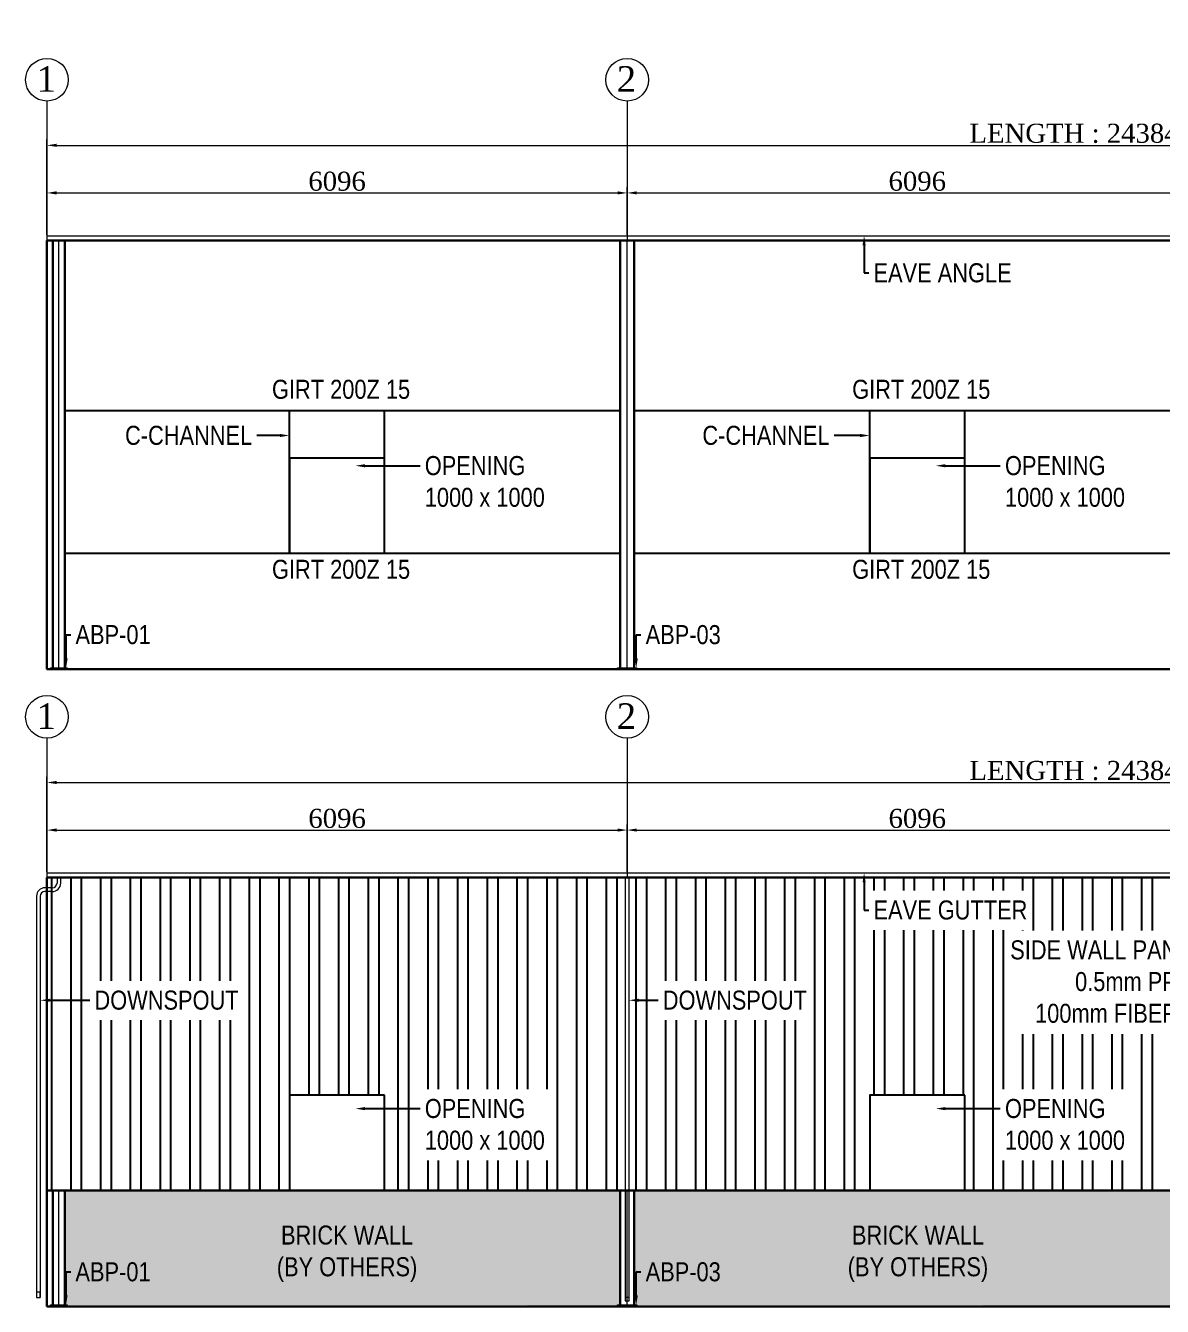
# Model space of a CAD drawing. Header units: millimetres. Extents: x 0 to 2669304, y -3314102 to 0.
# Drawn here: x 2398712 to 2410656, y -3184513 to -3171054 of the extents above; entities that cross this region are included whole.
import ezdxf
from ezdxf import colors
from ezdxf.entities.mleader import LeaderData, LeaderLine
from ezdxf.math import Vec2, Vec3

# ---------------------------------------------------------------- set-up
doc = ezdxf.new("R2010")
doc.units = ezdxf.units.MM
doc.header["$LTSCALE"] = 0.4
doc.header["$MEASUREMENT"] = 0
doc.header["$PDMODE"] = 34
doc.linetypes.add('CENTER', pattern=[2, 1.25, -0.25, 0.25, -0.25])
for name, color, linetype, lineweight in [('Base Plate', 114, 'Continuous', 20), ('brick HATCH', 23, 'Continuous', 5), ('Dim1', 147, 'Continuous', 20), ('EAVE GUTTER', 37, 'Continuous', 20), ('Grid', 202, 'CENTER', 18), ('Outer Line', 1, 'Continuous', 30)]:
    doc.layers.add(name, color=color, linetype=linetype, lineweight=lineweight)
for name, color, linetype in [('Purlan', 46, 'Continuous'), ('Thin', 6, 'Continuous'), ('Wall Panel', 76, 'Continuous')]:
    doc.layers.add(name, color=color, linetype=linetype)
doc.styles.add('style2', font='ARIALN.TTF')
doc.styles.add('TNROMAN', font='times.ttf')
doc.dimstyles.new('H.M.A', dxfattribs={"dimtxt": 37.0005, "dimasz": 20, "dimexe": 8, "dimexo": 10, "dimgap": 5, "dimtad": 3, "dimdec": 0, "dimrnd": 1, "dimzin": 0, "dimdsep": 46, "dimtxsty": 'style2', "dimcen": 0.09, "dimclrd": 152, "dimclre": 152, "dimclrt": 1, "dimadec": 0, "dimazin": 0, "dimtfac": 1, "dimtdec": 0, "dimtix": 1, "dimtmove": 1, "dimatfit": 3, "dimfxl": 0, "dimtolj": 1, "dimtzin": 0, "dimlwd": 5, "dimlwe": 5, "dimarcsym": 0})

# ---------------------------------------------------------------- blocks, each defined once
blk = doc.blocks.new('*D706')
at = {"layer": 'Defpoints', "color": 0, "linetype": 'ByBlock'}
for p in [(2405033, -3172812), (2398937, -3173312), (2405033, -3173312)]:
    blk.add_point(p, dxfattribs=at)
at = {"layer": 'Dim1', "color": 152, "linetype": 'ByBlock', "lineweight": 5}
for p, q in [((2398937, -3173252), (2398937, -3172752)), ((2405033, -3173252), (2405033, -3172752))]:
    blk.add_line(p, q, dxfattribs=at)
at = {"layer": 'Dim1', "color": 152, "lineweight": 5}
blk.add_line((2399037, -3172812), (2404933, -3172812), dxfattribs=at)
at = {"layer": 'Dim1', "color": 152, "linetype": 'ByBlock'}
for points in [[(2399037, -3172795), (2399037, -3172828), (2398937, -3172812)], [(2404933, -3172795), (2404933, -3172828), (2405033, -3172812)]]:
    blk.add_solid(points, dxfattribs=at)
at = {"layer": 'Dim1', "color": 1, "linetype": 'ByBlock', "insert": (2401985, -3172690), "char_height": 200, "attachment_point": 5, "style": 'TNROMAN'}
blk.add_mtext('\\A1;6096', dxfattribs=at)
blk = doc.blocks.new('*D707')
at = {"layer": 'Defpoints', "color": 0, "linetype": 'ByBlock'}
for p in [(2411129, -3172812), (2405033, -3173312), (2411129, -3173312)]:
    blk.add_point(p, dxfattribs=at)
at = {"layer": 'Dim1', "color": 152, "linetype": 'ByBlock', "lineweight": 5}
for p, q in [((2405033, -3173252), (2405033, -3172752)), ((2411129, -3173252), (2411129, -3172752))]:
    blk.add_line(p, q, dxfattribs=at)
at = {"layer": 'Dim1', "color": 152, "lineweight": 5}
blk.add_line((2405133, -3172812), (2411029, -3172812), dxfattribs=at)
at = {"layer": 'Dim1', "color": 152, "linetype": 'ByBlock'}
for points in [[(2405133, -3172795), (2405133, -3172828), (2405033, -3172812)], [(2411029, -3172795), (2411029, -3172828), (2411129, -3172812)]]:
    blk.add_solid(points, dxfattribs=at)
at = {"layer": 'Dim1', "color": 1, "linetype": 'ByBlock', "insert": (2408081, -3172690), "char_height": 200, "attachment_point": 5, "style": 'TNROMAN'}
blk.add_mtext('\\A1;6096', dxfattribs=at)
blk = doc.blocks.new('*D705')
at = {"layer": 'Defpoints', "color": 0, "linetype": 'ByBlock'}
for p in [(2423321, -3172312), (2398937, -3172812), (2423321, -3172812)]:
    blk.add_point(p, dxfattribs=at)
at = {"layer": 'Dim1', "color": 152, "linetype": 'ByBlock', "lineweight": 5}
for p, q in [((2398937, -3172752), (2398937, -3172252)), ((2423321, -3172752), (2423321, -3172252))]:
    blk.add_line(p, q, dxfattribs=at)
at = {"layer": 'Dim1', "color": 152, "lineweight": 5}
blk.add_line((2399037, -3172312), (2423221, -3172312), dxfattribs=at)
at = {"layer": 'Dim1', "color": 152, "linetype": 'ByBlock'}
for points in [[(2399037, -3172295), (2399037, -3172328), (2398937, -3172312)], [(2423221, -3172295), (2423221, -3172328), (2423321, -3172312)]]:
    blk.add_solid(points, dxfattribs=at)
at = {"layer": 'Dim1', "color": 1, "linetype": 'ByBlock', "insert": (2411129, -3172187), "char_height": 200, "attachment_point": 5, "style": 'TNROMAN'}
blk.add_mtext('\\A1;LENGTH : 24384 O/O OF STEEL LINE', dxfattribs=at)
blk = doc.blocks.new('*D714')
at = {"layer": 'Defpoints', "color": 0, "linetype": 'ByBlock'}
for p in [(2405033, -3179508), (2398937, -3180008), (2405033, -3180008)]:
    blk.add_point(p, dxfattribs=at)
at = {"layer": 'Dim1', "color": 152, "linetype": 'ByBlock', "lineweight": 5}
for p, q in [((2398937, -3179948), (2398937, -3179448)), ((2405033, -3179948), (2405033, -3179448))]:
    blk.add_line(p, q, dxfattribs=at)
at = {"layer": 'Dim1', "color": 152, "lineweight": 5}
blk.add_line((2399037, -3179508), (2404933, -3179508), dxfattribs=at)
at = {"layer": 'Dim1', "color": 152, "linetype": 'ByBlock'}
for points in [[(2399037, -3179491), (2399037, -3179524), (2398937, -3179508)], [(2404933, -3179491), (2404933, -3179524), (2405033, -3179508)]]:
    blk.add_solid(points, dxfattribs=at)
at = {"layer": 'Dim1', "color": 1, "linetype": 'ByBlock', "insert": (2401985, -3179386), "char_height": 200, "attachment_point": 5, "style": 'TNROMAN'}
blk.add_mtext('\\A1;6096', dxfattribs=at)
blk = doc.blocks.new('*D711')
at = {"layer": 'Defpoints', "color": 0, "linetype": 'ByBlock'}
for p in [(2411129, -3179508), (2405033, -3180008), (2411129, -3180008)]:
    blk.add_point(p, dxfattribs=at)
at = {"layer": 'Dim1', "color": 152, "linetype": 'ByBlock', "lineweight": 5}
for p, q in [((2405033, -3179948), (2405033, -3179448)), ((2411129, -3179948), (2411129, -3179448))]:
    blk.add_line(p, q, dxfattribs=at)
at = {"layer": 'Dim1', "color": 152, "lineweight": 5}
blk.add_line((2405133, -3179508), (2411029, -3179508), dxfattribs=at)
at = {"layer": 'Dim1', "color": 152, "linetype": 'ByBlock'}
for points in [[(2405133, -3179491), (2405133, -3179524), (2405033, -3179508)], [(2411029, -3179491), (2411029, -3179524), (2411129, -3179508)]]:
    blk.add_solid(points, dxfattribs=at)
at = {"layer": 'Dim1', "color": 1, "linetype": 'ByBlock', "insert": (2408081, -3179386), "char_height": 200, "attachment_point": 5, "style": 'TNROMAN'}
blk.add_mtext('\\A1;6096', dxfattribs=at)
blk = doc.blocks.new('*D710')
at = {"layer": 'Defpoints', "color": 0, "linetype": 'ByBlock'}
for p in [(2423321, -3179008), (2398937, -3179508), (2423321, -3179508)]:
    blk.add_point(p, dxfattribs=at)
at = {"layer": 'Dim1', "color": 152, "linetype": 'ByBlock', "lineweight": 5}
for p, q in [((2398937, -3179448), (2398937, -3178948)), ((2423321, -3179448), (2423321, -3178948))]:
    blk.add_line(p, q, dxfattribs=at)
at = {"layer": 'Dim1', "color": 152, "lineweight": 5}
blk.add_line((2399037, -3179008), (2423221, -3179008), dxfattribs=at)
at = {"layer": 'Dim1', "color": 152, "linetype": 'ByBlock'}
for points in [[(2399037, -3178991), (2399037, -3179024), (2398937, -3179008)], [(2423221, -3178991), (2423221, -3179024), (2423321, -3179008)]]:
    blk.add_solid(points, dxfattribs=at)
at = {"layer": 'Dim1', "color": 1, "linetype": 'ByBlock', "insert": (2411129, -3178883), "char_height": 200, "attachment_point": 5, "style": 'TNROMAN'}
blk.add_mtext('\\A1;LENGTH : 24384 O/O OF STEEL LINE', dxfattribs=at)

msp = doc.modelspace()

# ---------------------------------------------------------------- hatches: boundary and pattern name
at = {"layer": 'brick HATCH'}
h = msp.add_hatch(dxfattribs=at)
h.set_pattern_fill('AR-B816', color=256, scale=15)
h.set_pattern_definition([(0, (95550.79, -864302.17), (0, 120), []), (90, (95550.79, -864302.17), (-120, 120), [120, -120])])
h.paths.add_polyline_path([(2404957.7692, -3183294.2692), (2399124.2692, -3183294.2692), (2399124.2692, -3184497.2692), (2399149.2692, -3184497.2692), (2404932.7692, -3184501.0975), (2404932.7692, -3184497.2692), (2404957.7692, -3184497.2692)])
h.paths.add_polyline_path([(2411053.7692, -3183294.2692), (2405107.7692, -3183294.2692), (2405107.7692, -3184497.2692), (2405132.7692, -3184497.2692), (2411028.7692, -3184502.4559), (2411028.7692, -3184497.2692), (2411053.7692, -3184497.2692)])
h.paths.add_polyline_path([(2417149.7692, -3183294.2692), (2411203.7692, -3183294.2692), (2411203.7692, -3184497.2692), (2411228.7692, -3184497.2692), (2417124.7692, -3184505.0707), (2417124.7692, -3184497.2692), (2417149.7692, -3184497.2692)])
h.paths.add_polyline_path([(2423133.2692, -3183294.2692), (2417299.7692, -3183294.2692), (2417299.7692, -3184497.2692), (2417324.7692, -3184497.2692), (2423108.2692, -3184512.7022), (2423108.2692, -3184497.2692), (2423133.2692, -3184497.2692)])
h.paths.add_polyline_path([(2399185.6262, -3184359.2677), (2400075.3942, -3184359.2677), (2400075.3942, -3183942.8966), (2399185.6262, -3183942.8966)], flags=24)
h.paths.add_polyline_path([(2401301.6384, -3184312.6845), (2402878.0368, -3184312.6845), (2402878.0368, -3183559.433), (2401301.6384, -3183559.433)], flags=24)
h.paths.add_polyline_path([(2405176.8162, -3184359.2677), (2406066.5843, -3184359.2677), (2406066.5843, -3183942.8966), (2405176.8162, -3183942.8966)], flags=24)
h.paths.add_polyline_path([(2407299.9616, -3184312.6845), (2408876.36, -3184312.6845), (2408876.36, -3183559.433), (2407299.9616, -3183559.433)], flags=24)
h.paths.add_polyline_path([(2411272.8162, -3184359.2677), (2412162.5843, -3184359.2677), (2412162.5843, -3183942.8966), (2411272.8162, -3183942.8966)], flags=24)
h.paths.add_polyline_path([(2413262.3646, -3184312.6845), (2414838.763, -3184312.6845), (2414838.763, -3183559.433), (2413262.3646, -3183559.433)], flags=24)
h.paths.add_polyline_path([(2417368.8162, -3184359.2677), (2418258.5843, -3184359.2677), (2418258.5843, -3183942.8966), (2417368.8162, -3183942.8966)], flags=24)
h.paths.add_polyline_path([(2422224.1273, -3184359.2677), (2423113.8954, -3184359.2677), (2423113.8954, -3183942.8966), (2422224.1273, -3183942.8966)], flags=24)
h.paths.add_polyline_path([(2419619.8644, -3184312.6845), (2421196.2628, -3184312.6845), (2421196.2628, -3183559.433), (2419619.8644, -3183559.433)], flags=24)
at = {"layer": 'Wall Panel'}
h = msp.add_hatch(dxfattribs=at)
h.set_pattern_fill('STEEL', color=256, scale=2500, angle=45)
h.set_pattern_definition([(90, (95550.8, -864302.17), (-312.5, 6e-14), []), (90, (95440.3, -864191.68), (-312.5, 6e-14), [])])
h.paths.add_polyline_path([(2405013.3965, -3180007.7418), (2398936.7692, -3180007.7418), (2398936.7692, -3183294.2692), (2401484.7692, -3183294.2692), (2401484.7692, -3182294.2692), (2402484.7692, -3182294.2692), (2402484.7692, -3183294.2692), (2405013.3965, -3183294.2692)])
h.paths.add_polyline_path([(2411109.3965, -3180007.7418), (2405052.1419, -3180007.7418), (2405052.1419, -3183294.2692), (2407580.7692, -3183294.2692), (2407580.7692, -3182294.2692), (2408580.7692, -3182294.2692), (2408580.7692, -3183294.2692), (2411109.3965, -3183294.2692)])
h.paths.add_polyline_path([(2417205.3965, -3180007.7418), (2411148.1419, -3180007.7418), (2411148.1419, -3183294.2692), (2413676.7692, -3183294.2692), (2413676.7692, -3182294.2692), (2414676.7692, -3182294.2692), (2414676.7692, -3183294.2692), (2417205.3965, -3183294.2692)])
h.paths.add_polyline_path([(2423176.3965, -3180007.7418), (2417244.1419, -3180007.7418), (2417244.1419, -3183294.2692), (2419772.7692, -3183294.2692), (2419772.7692, -3182294.2692), (2420772.7692, -3182294.2692), (2420772.7692, -3183294.2692), (2423176.3965, -3183294.2692)])
h.paths.add_polyline_path([(2399368.6796, -3181507.081), (2400983.1408, -3181507.081), (2400983.1408, -3181090.7099), (2399368.6796, -3181090.7099)], flags=16)
h.paths.add_polyline_path([(2402831.8913, -3182979.938), (2404193.2829, -3182979.938), (2404193.2829, -3182229.415), (2402831.8913, -3182229.415)], flags=16)
h.paths.add_polyline_path([(2407552.8695, -3180559.5944), (2409269.5134, -3180559.5944), (2409269.5134, -3180143.2233), (2407552.8695, -3180143.2233)], flags=16)
h.paths.add_polyline_path([(2405339.6796, -3181507.081), (2406954.1408, -3181507.081), (2406954.1408, -3181090.7099), (2405339.6796, -3181090.7099)], flags=16)
h.paths.add_polyline_path([(2408927.8913, -3182979.938), (2410289.2829, -3182979.938), (2410289.2829, -3182229.415), (2408927.8913, -3182229.415)], flags=16)
h.paths.add_polyline_path([(2409006.5291, -3181652.5882), (2413333.8143, -3181652.5882), (2413333.8143, -3180562.4564), (2409006.5291, -3180562.4564)])
h.paths.add_polyline_path([(2411435.6796, -3182198.3228), (2413050.1408, -3182198.3228), (2413050.1408, -3181781.9517), (2411435.6796, -3181781.9517)], flags=16)
h.paths.add_polyline_path([(2415054.5938, -3182979.938), (2416415.9853, -3182979.938), (2416415.9853, -3182229.415), (2415054.5938, -3182229.415)], flags=16)
h.paths.add_polyline_path([(2417531.6796, -3181507.081), (2419146.1408, -3181507.081), (2419146.1408, -3181090.7099), (2417531.6796, -3181090.7099)], flags=16)
h.paths.add_polyline_path([(2421261.4373, -3181507.081), (2422875.8984, -3181507.081), (2422875.8984, -3181090.7099), (2421261.4373, -3181090.7099)], flags=16)
h.paths.add_polyline_path([(2421119.8913, -3182979.938), (2422481.2829, -3182979.938), (2422481.2829, -3182229.415), (2421119.8913, -3182229.415)], flags=16)

# ---------------------------------------------------------------- linework, layer by layer
at = {"layer": 'Base Plate'}
for points in [[(2398974.2692, -3177801.2285), (2399149.2692, -3177801.2285), (2399149.2692, -3177817.2285), (2398974.2692, -3177817.2285)], [(2404932.7692, -3177801.2285), (2405132.7692, -3177801.2285), (2405132.7692, -3177817.2285), (2404932.7692, -3177817.2285)], [(2398974.2692, -3184497.2692), (2399149.2692, -3184497.2692), (2399149.2692, -3184513.2692), (2398974.2692, -3184513.2692)], [(2404932.7692, -3184497.2692), (2405132.7692, -3184497.2692), (2405132.7692, -3184513.2692), (2404932.7692, -3184513.2692)]]:
    msp.add_lwpolyline(points, close=True, dxfattribs=at)
at = {"layer": 'EAVE GUTTER'}
for p, q in [((2398936.7692, -3173261.7011), (2423320.7692, -3173261.7011)), ((2398936.7692, -3179957.7418), (2423320.7692, -3179957.7418)), ((2399081.1419, -3180007.7418), (2399042.3965, -3180007.7418)), ((2399042.3965, -3180007.7418), (2399042.3965, -3180064.5864)), ((2399081.1419, -3180064.5864), (2399081.1419, -3180007.7418)), ((2398827.2739, -3180203.3319), (2398827.2739, -3184419.531)), ((2398866.0194, -3180203.3319), (2398866.0194, -3184419.531)), ((2398992.3965, -3180153.3319), (2398914.0945, -3180153.3319)), ((2398992.3965, -3180114.5864), (2398916.0194, -3180114.5864))]:
    msp.add_line(p, q, dxfattribs=at)
for points in [[(2405013.3965, -3184456.4879), (2405052.1419, -3184456.4879), (2405052.1419, -3180007.7418), (2405013.3965, -3180007.7418)], [(2398827.2739, -3184419.531), (2398866.0194, -3184419.531), (2398866.0194, -3184362.4672), (2398827.2739, -3184362.4672)], [(2405013.3965, -3184456.4879), (2405052.1419, -3184456.4879), (2405052.1419, -3184419.9838), (2405013.3965, -3184419.9838)]]:
    msp.add_lwpolyline(points, close=True, dxfattribs=at)
for centre, radius, start, end in [((2398992.3965, -3180064.5864), 50, 270, 360), ((2398992.3965, -3180064.5864), 88.7455, 270, 360), ((2398916.0194, -3180203.3319), 88.7455, 90, 180), ((2398916.0194, -3180203.3319), 50, 90, 180)]:
    msp.add_arc(centre, radius, start, end, dxfattribs=at)
at = {"layer": 'Grid', "color": 202, "linetype": 'ByBlock'}
for p, q in [((2398936.7692, -3171846.6318), (2398936.7692, -3173311.7011)), ((2398936.7692, -3171846.6318), (2398936.7692, -3173311.7011)), ((2405032.7692, -3171846.6318), (2405032.7692, -3173311.7011)), ((2405032.7692, -3171846.6318), (2405032.7692, -3173311.7011)), ((2398936.7692, -3178542.6725), (2398936.7692, -3180007.7418)), ((2398936.7692, -3178542.6725), (2398936.7692, -3180007.7418)), ((2405032.7692, -3178542.6725), (2405032.7692, -3180007.7418)), ((2405032.7692, -3178542.6725), (2405032.7692, -3180007.7418))]:
    msp.add_line(p, q, dxfattribs=at)
at = {"layer": 'Grid'}
for p, q in [((2399061.7692, -3177801.2285), (2399061.7692, -3173311.7011)), ((2405032.7692, -3177801.2285), (2405032.7692, -3173311.7011)), ((2399061.7692, -3184497.2692), (2399061.7692, -3183294.2692)), ((2405032.7692, -3184497.2692), (2405032.7692, -3183294.2692))]:
    msp.add_line(p, q, dxfattribs=at)
at = {"layer": 'Grid', "color": 202, "linetype": 'ByBlock'}
for centre in [(2398936.763, -3171622.3233), (2398936.763, -3171622.3233), (2405032.7692, -3171622.3233), (2405032.7692, -3171622.3233), (2398936.763, -3178318.3639), (2398936.763, -3178318.3639), (2405032.7692, -3178318.3639), (2405032.7692, -3178318.3639)]:
    msp.add_circle(centre, 224.3085, dxfattribs=at)
at = {"layer": 'Outer Line'}
for p, q in [((2398936.7692, -3173311.7011), (2423320.7692, -3173311.7011)), ((2398936.7692, -3173311.7011), (2398936.7692, -3177817.2285)), ((2398999.2692, -3177801.2285), (2398999.2692, -3173311.7011)), ((2399124.2692, -3177801.2285), (2399124.2692, -3173311.7011)), ((2404957.7692, -3177801.2285), (2404957.7692, -3173311.7011)), ((2405107.7692, -3177801.2285), (2405107.7692, -3173311.7011)), ((2398936.7692, -3177817.2285), (2423320.7692, -3177817.2285)), ((2398936.7692, -3180007.7418), (2423320.7692, -3180007.7418)), ((2398936.7692, -3180007.7418), (2398936.7692, -3184513.2692)), ((2398936.7692, -3183294.2692), (2423320.7692, -3183294.2692)), ((2398999.2692, -3184497.2692), (2398999.2692, -3183294.2692)), ((2399124.2692, -3184497.2692), (2399124.2692, -3183294.2692)), ((2404957.7692, -3184497.2692), (2404957.7692, -3183294.2692)), ((2405107.7692, -3184497.2692), (2405107.7692, -3183294.2692)), ((2398936.7692, -3184513.2692), (2423320.7692, -3184513.2692))]:
    msp.add_line(p, q, dxfattribs=at)
at = {"layer": 'Purlan', "linetype": 'ByBlock'}
for p, q in [((2399124.2692, -3175098.2285), (2404957.7692, -3175098.2285)), ((2401484.7692, -3176598.2285), (2401484.7692, -3175098.2285)), ((2402484.7692, -3176598.2285), (2402484.7692, -3175098.2285)), ((2405107.7692, -3175098.2285), (2411053.7692, -3175098.2285)), ((2407580.7692, -3176598.2285), (2407580.7692, -3175098.2285)), ((2408580.7692, -3176598.2285), (2408580.7692, -3175098.2285)), ((2399124.2692, -3176598.2285), (2404957.7692, -3176598.2285)), ((2405107.7692, -3176598.2285), (2411053.7692, -3176598.2285))]:
    msp.add_line(p, q, dxfattribs=at)
for points in [[(2402484.7692, -3175598.2285), (2401484.7692, -3175598.2285), (2401484.7692, -3176598.2285), (2402484.7692, -3176598.2285)], [(2408580.7692, -3175598.2285), (2407580.7692, -3175598.2285), (2407580.7692, -3176598.2285), (2408580.7692, -3176598.2285)], [(2402484.7692, -3182294.2692), (2401484.7692, -3182294.2692), (2401484.7692, -3183294.2692), (2402484.7692, -3183294.2692)], [(2408580.7692, -3182294.2692), (2407580.7692, -3182294.2692), (2407580.7692, -3183294.2692), (2408580.7692, -3183294.2692)]]:
    msp.add_lwpolyline(points, close=True, dxfattribs=at)

# ---------------------------------------------------------------- texts
at = {"layer": 'Thin', "color": 7, "lineweight": 5, "style": 'style2'}
for s, insert, char_height, attachment_point in [('{\\fTimes New Roman|b0|i0|c0|p18;1}', (2398929.2407, -3171479.489), 270, 2), ('{\\fTimes New Roman|b0|i0|c0|p18;1}', (2398929.2407, -3171479.489), 270, 2), ('GIRT 200Z 15', (2401300.8839, -3174775.599), 200, 1), ('GIRT 200Z 15', (2407396.8839, -3174775.599), 200, 1), ('GIRT 200Z 15', (2401300.8839, -3176667.3351), 200, 1), ('GIRT 200Z 15', (2407396.8839, -3176667.3351), 200, 1), ('{\\fTimes New Roman|b0|i0|c0|p18;1}', (2398929.2407, -3178175.5296), 270, 2), ('{\\fTimes New Roman|b0|i0|c0|p18;1}', (2398929.2407, -3178175.5296), 270, 2), ('SIDE WALL PANEL 0.5mm PPGI PANEL\\P0.5mm PPGI LINER PANEL\\P100mm FIBERGLASS INSULATION', (2411171.0585, -3180666.4809), 200, 2), ('BRICK WALL\\P(BY OTHERS)', (2402089.7694, -3183663.4576), 200, 2), ('BRICK WALL\\P(BY OTHERS)', (2408088.0926, -3183663.4576), 200, 2)]:
    msp.add_mtext(s, dxfattribs=dict(at, insert=insert, char_height=char_height, attachment_point=attachment_point))
at = {"layer": 'Thin', "color": 7, "lineweight": 5, "char_height": 270, "width": 171.258327, "attachment_point": 2, "style": 'style2'}
for insert in [(2405025.2469, -3171479.489), (2405025.2469, -3171479.489), (2405025.2469, -3178175.5296), (2405025.2469, -3178175.5296)]:
    msp.add_mtext('{\\fTimes New Roman|b0|i0|c0|p18;2}', dxfattribs=dict(at, insert=insert))

# ---------------------------------------------------------------- dimensions: what is measured, and where the dimension line sits
at = {"layer": 'Dim1', "linetype": 'ByBlock'}
for base, p1, p2, picture, middle in [((2423320.7692, -3172311.7011), (2398936.7692, -3172811.7011), (2423320.7692, -3172811.7011), '*D705', (2411128.7692, -3172186.9426)), ((2423320.7692, -3179007.7418), (2398936.7692, -3179507.7418), (2423320.7692, -3179507.7418), '*D710', (2411128.7692, -3178882.9833))]:
    dim = msp.add_linear_dim(base=base, p1=p1, p2=p2, text='LENGTH : <> O/O OF STEEL LINE', dimstyle='H.M.A', override={"dimtxt": 200, "dimasz": 100, "dimexe": 60, "dimexo": 60, "dimgap": 20, "dimtxsty": 'TNROMAN'}, dxfattribs=at)
    dim.commit()
    dim.dimension.update_dxf_attribs({"geometry": picture, "text_midpoint": middle})
for base, p1, p2, picture, middle in [((2405032.7692, -3172811.7011), (2398936.7692, -3173311.7011), (2405032.7692, -3173311.7011), '*D706', (2401984.7692, -3172689.6824)), ((2411128.7692, -3172811.7011), (2405032.7692, -3173311.7011), (2411128.7692, -3173311.7011), '*D707', (2408080.7692, -3172689.6824)), ((2405032.7692, -3179507.7418), (2398936.7692, -3180007.7418), (2405032.7692, -3180007.7418), '*D714', (2401984.7692, -3179385.723)), ((2411128.7692, -3179507.7418), (2405032.7692, -3180007.7418), (2411128.7692, -3180007.7418), '*D711', (2408080.7692, -3179385.723))]:
    dim = msp.add_linear_dim(base=base, p1=p1, p2=p2, dimstyle='H.M.A', override={"dimtxt": 200, "dimasz": 100, "dimexe": 60, "dimexo": 60, "dimgap": 20, "dimtxsty": 'TNROMAN'}, dxfattribs=at)
    dim.commit()
    dim.dimension.update_dxf_attribs({"geometry": picture, "text_midpoint": middle})

# ---------------------------------------------------------------- leaders
at = {"layer": 'Thin', "color": 7, "lineweight": 5}
ml = msp.add_multileader_mtext('Standard', dxfattribs=at)
ml.set_content('EAVE ANGLE', color=7, style='style2')
ml.set_leader_properties(color=215)
ml.build(insert=Vec2(0, 0))
ml.multileader.update_dxf_attribs({"dogleg_length": 150, "arrow_head_size": 100})
ctx = ml.context
ctx.base_point, ctx.char_height, ctx.arrow_head_size, ctx.landing_gap_size, ctx.plane_origin = Vec3(2407571.0141, -3173652.9125), 200, 100, 50, Vec3(2322295.6106, -3166156.5081)
notes = []
notes.append((ctx, [(1, (1, 1, 0), (2407522.2832, -3173652.9125), (1, 0), 48.7308, [(0, [(2407522.2832, -3173261.7011)], 0, [])])]))
ctx.mtext.insert, ctx.mtext.flow_direction = Vec3(2407621.0141, -3173551.2072), 5
ml = msp.add_multileader_mtext('Standard', dxfattribs=at)
ml.set_content('C-CHANNEL', color=7, style='style2')
ml.set_leader_properties(color=215)
ml.build(insert=Vec2(0, 0))
ml.multileader.update_dxf_attribs({"dogleg_length": 150, "arrow_head_size": 100})
ctx = ml.context
ctx.base_point, ctx.char_height, ctx.arrow_head_size, ctx.landing_gap_size, ctx.plane_origin = Vec3(2399726.583, -3175361.224), 200, 100, 50, Vec3(2486418.494, -3167864.8196)
ctx.text_align_type = 2
notes.append((ctx, [(1, (1, 1, 0), (2401191.8214, -3175361.224), (-1, 0), 48.7308, [(0, [(2401484.7692, -3175361.224)], 0, [])])]))
ctx.mtext.insert, ctx.mtext.alignment, ctx.mtext.flow_direction = Vec3(2401093.0905, -3175259.5187), 3, 5
ml = msp.add_multileader_mtext('Standard', dxfattribs=at)
ml.set_content('C-CHANNEL', color=7, style='style2')
ml.set_leader_properties(color=215)
ml.build(insert=Vec2(0, 0))
ml.multileader.update_dxf_attribs({"dogleg_length": 150, "arrow_head_size": 100})
ctx = ml.context
ctx.base_point, ctx.char_height, ctx.arrow_head_size, ctx.landing_gap_size, ctx.plane_origin = Vec3(2405792.583, -3175361.224), 200, 100, 50, Vec3(2492484.494, -3167864.8196)
ctx.text_align_type = 2
notes.append((ctx, [(1, (1, 1, 0), (2407257.8214, -3175361.224), (-1, 0), 48.7308, [(0, [(2407580.7692, -3175361.224)], 0, [])])]))
ctx.mtext.insert, ctx.mtext.alignment, ctx.mtext.flow_direction = Vec3(2407159.0905, -3175259.5187), 3, 5
ml = msp.add_multileader_mtext('Standard', dxfattribs=at)
ml.set_content('OPENING\\P1000 x 1000', color=7, style='style2')
ml.set_leader_properties(color=215)
ml.build(insert=Vec2(0, 0))
ml.multileader.update_dxf_attribs({"dogleg_length": 150, "arrow_head_size": 100})
ctx = ml.context
ctx.base_point, ctx.char_height, ctx.arrow_head_size, ctx.landing_gap_size, ctx.plane_origin = Vec3(2402856.4479, -3175679.1042), 200, 100, 50, Vec3(2317581.0444, -3168242.6998)
notes.append((ctx, [(1, (1, 1, 0), (2402807.7171, -3175679.1042), (1, 0), 48.7308, [(0, [(2402178.5469, -3175679.1042)], 0, [])])]))
ctx.mtext.insert, ctx.mtext.width, ctx.mtext.flow_direction = Vec3(2402906.4479, -3175577.3989), 1372.691428, 5
ml = msp.add_multileader_mtext('Standard', dxfattribs=at)
ml.set_content('OPENING\\P1000 x 1000', color=7, style='style2')
ml.set_leader_properties(color=215)
ml.build(insert=Vec2(0, 0))
ml.multileader.update_dxf_attribs({"dogleg_length": 150, "arrow_head_size": 100})
ctx = ml.context
ctx.base_point, ctx.char_height, ctx.arrow_head_size, ctx.landing_gap_size, ctx.plane_origin = Vec3(2408952.4479, -3175679.1042), 200, 100, 50, Vec3(2323677.0444, -3168242.6998)
notes.append((ctx, [(1, (1, 1, 0), (2408903.7171, -3175679.1042), (1, 0), 48.7308, [(0, [(2408274.5469, -3175679.1042)], 0, [])])]))
ctx.mtext.insert, ctx.mtext.width, ctx.mtext.flow_direction = Vec3(2409002.4479, -3175577.3989), 1372.691428, 5
ml = msp.add_multileader_mtext('Standard', dxfattribs=at)
ml.set_content('ABP-01', color=7, style='style2')
ml.set_leader_properties(color=215)
ml.build(insert=Vec2(0, 0))
ml.multileader.update_dxf_attribs({"dogleg_length": 150, "arrow_head_size": 100})
ctx = ml.context
ctx.base_point, ctx.char_height, ctx.arrow_head_size, ctx.landing_gap_size, ctx.plane_origin = Vec3(2399186.513, -3177455.3143), 200, 100, 50, Vec3(2313911.1095, -3169958.9099)
notes.append((ctx, [(1, (1, 1, 0), (2399137.7821, -3177455.3143), (1, 0), 48.7308, [(0, [(2399137.7821, -3177801.2285)], 0, [])])]))
ctx.mtext.insert, ctx.mtext.flow_direction = Vec3(2399236.513, -3177353.609), 5
ml = msp.add_multileader_mtext('Standard', dxfattribs=at)
ml.set_content('ABP-03', color=7, style='style2')
ml.set_leader_properties(color=215)
ml.build(insert=Vec2(0, 0))
ml.multileader.update_dxf_attribs({"dogleg_length": 150, "arrow_head_size": 100})
ctx = ml.context
ctx.base_point, ctx.char_height, ctx.arrow_head_size, ctx.landing_gap_size, ctx.plane_origin = Vec3(2405177.089, -3177455.3143), 200, 100, 50, Vec3(2319901.6855, -3169958.9099)
notes.append((ctx, [(1, (1, 1, 0), (2405128.3582, -3177455.3143), (1, 0), 48.7308, [(0, [(2405128.3582, -3177801.2285)], 0, [])])]))
ctx.mtext.insert, ctx.mtext.flow_direction = Vec3(2405227.089, -3177353.609), 5
ml = msp.add_multileader_mtext('Standard', dxfattribs=at)
ml.set_content('EAVE GUTTER', color=7, style='style2')
ml.set_leader_properties(color=215)
ml.build(insert=Vec2(0, 0))
ml.multileader.update_dxf_attribs({"dogleg_length": 150, "arrow_head_size": 100})
ctx = ml.context
ctx.base_point, ctx.char_height, ctx.arrow_head_size, ctx.landing_gap_size, ctx.plane_origin = Vec3(2407571.0141, -3180348.9532), 200, 100, 50, Vec3(2322295.6106, -3172852.5488)
notes.append((ctx, [(1, (1, 1, 0), (2407522.2832, -3180348.9532), (1, 0), 48.7308, [(0, [(2407522.2832, -3179957.7418)], 0, [])])]))
ctx.mtext.insert, ctx.mtext.flow_direction = Vec3(2407621.0141, -3180247.2479), 5
ml = msp.add_multileader_mtext('Standard', dxfattribs=at)
ml.set_content('DOWNSPOUT', color=7, style='style2')
ml.set_leader_properties(color=215)
ml.build(insert=Vec2(0, 0))
ml.multileader.update_dxf_attribs({"dogleg_length": 150, "arrow_head_size": 100})
ctx = ml.context
ctx.base_point, ctx.char_height, ctx.arrow_head_size, ctx.landing_gap_size, ctx.plane_origin = Vec3(2399385.8693, -3181296.4398), 200, 100, 50, Vec3(2314490.0834, -3173800.0353)
notes.append((ctx, [(1, (1, 1, 0), (2399337.1384, -3181296.4398), (1, 0), 48.7308, [(0, [(2398866.0194, -3181296.4398)], 0, [])])]))
ctx.mtext.insert, ctx.mtext.flow_direction = Vec3(2399435.8693, -3181194.7344), 5
ml = msp.add_multileader_mtext('Standard', dxfattribs=at)
ml.set_content('DOWNSPOUT', color=7, style='style2')
ml.set_leader_properties(color=215)
ml.build(insert=Vec2(0, 0))
ml.multileader.update_dxf_attribs({"dogleg_length": 150, "arrow_head_size": 100})
ctx = ml.context
ctx.base_point, ctx.char_height, ctx.arrow_head_size, ctx.landing_gap_size, ctx.plane_origin = Vec3(2405356.8693, -3181296.4398), 200, 100, 50, Vec3(2320461.0834, -3173800.0353)
notes.append((ctx, [(1, (1, 1, 0), (2405308.1384, -3181296.4398), (1, 0), 48.7308, [(0, [(2405052.1419, -3181296.4398)], 0, [])])]))
ctx.mtext.insert, ctx.mtext.flow_direction = Vec3(2405406.8693, -3181194.7344), 5
ml = msp.add_multileader_mtext('Standard', dxfattribs=at)
ml.set_content('OPENING\\P1000 x 1000', color=7, style='style2')
ml.set_leader_properties(color=215)
ml.build(insert=Vec2(0, 0))
ml.multileader.update_dxf_attribs({"dogleg_length": 150, "arrow_head_size": 100})
ctx = ml.context
ctx.base_point, ctx.char_height, ctx.arrow_head_size, ctx.landing_gap_size, ctx.plane_origin = Vec3(2402856.4479, -3182435.1449), 200, 100, 50, Vec3(2317581.0444, -3174938.7405)
notes.append((ctx, [(1, (1, 1, 0), (2402807.7171, -3182435.1449), (1, 0), 48.7308, [(0, [(2402178.5469, -3182435.1449)], 0, [])])]))
ctx.mtext.insert, ctx.mtext.width, ctx.mtext.flow_direction = Vec3(2402906.4479, -3182333.4396), 1372.691428, 5
ml = msp.add_multileader_mtext('Standard', dxfattribs=at)
ml.set_content('OPENING\\P1000 x 1000', color=7, style='style2')
ml.set_leader_properties(color=215)
ml.build(insert=Vec2(0, 0))
ml.multileader.update_dxf_attribs({"dogleg_length": 150, "arrow_head_size": 100})
ctx = ml.context
ctx.base_point, ctx.char_height, ctx.arrow_head_size, ctx.landing_gap_size, ctx.plane_origin = Vec3(2408952.4479, -3182435.1449), 200, 100, 50, Vec3(2323677.0444, -3174938.7405)
notes.append((ctx, [(1, (1, 1, 0), (2408903.7171, -3182435.1449), (1, 0), 48.7308, [(0, [(2408274.5469, -3182435.1449)], 0, [])])]))
ctx.mtext.insert, ctx.mtext.width, ctx.mtext.flow_direction = Vec3(2409002.4479, -3182333.4396), 1372.691428, 5
ml = msp.add_multileader_mtext('Standard', dxfattribs=at)
ml.set_content('ABP-01', color=7, style='style2')
ml.set_leader_properties(color=215)
ml.build(insert=Vec2(0, 0))
ml.multileader.update_dxf_attribs({"dogleg_length": 150, "arrow_head_size": 100})
ctx = ml.context
ctx.base_point, ctx.char_height, ctx.arrow_head_size, ctx.landing_gap_size, ctx.plane_origin = Vec3(2399185.899, -3184151.355), 200, 100, 50, Vec3(2313910.4955, -3176654.9506)
notes.append((ctx, [(1, (1, 1, 0), (2399137.1682, -3184151.355), (1, 0), 48.7308, [(0, [(2399137.1682, -3184497.2692)], 0, [])])]))
ctx.mtext.insert, ctx.mtext.flow_direction = Vec3(2399235.899, -3184049.6497), 5
ml = msp.add_multileader_mtext('Standard', dxfattribs=at)
ml.set_content('ABP-03', color=7, style='style2')
ml.set_leader_properties(color=215)
ml.build(insert=Vec2(0, 0))
ml.multileader.update_dxf_attribs({"dogleg_length": 150, "arrow_head_size": 100})
ctx = ml.context
ctx.base_point, ctx.char_height, ctx.arrow_head_size, ctx.landing_gap_size, ctx.plane_origin = Vec3(2405177.089, -3184151.355), 200, 100, 50, Vec3(2319901.6855, -3176654.9506)
notes.append((ctx, [(1, (1, 1, 0), (2405128.3582, -3184151.355), (1, 0), 48.7308, [(0, [(2405128.3582, -3184497.2692)], 0, [])])]))
ctx.mtext.insert, ctx.mtext.flow_direction = Vec3(2405227.089, -3184049.6497), 5
for ctx, leaders in notes:
    for number, flags, end, landing, length, lines in leaders:
        leader = LeaderData()
        leader.index, (leader.has_last_leader_line, leader.has_dogleg_vector, leader.attachment_direction) = number, flags
        leader.last_leader_point, leader.dogleg_vector, leader.dogleg_length = Vec3(end), Vec3(landing), length
        for number, points, colour, breaks in lines:
            line = LeaderLine()
            line.index, line.vertices, line.color, line.breaks = number, Vec3.list(points), colors.encode_raw_color(colour), breaks
            leader.lines.append(line)
        ctx.leaders.append(leader)

doc.saveas('drawing.dxf')
